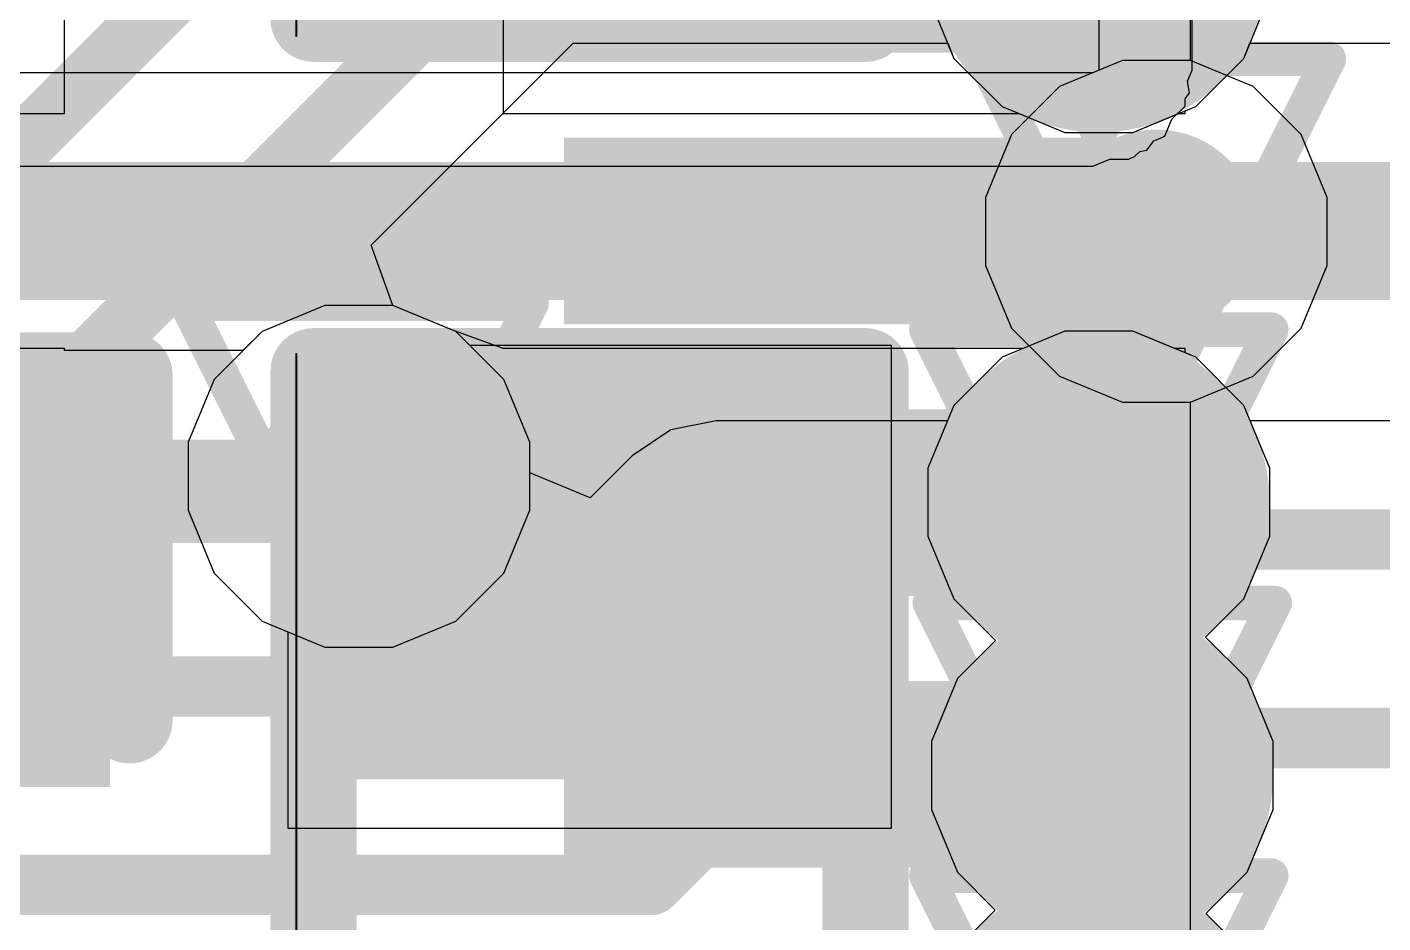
# Model space of a CAD drawing. Header units: inches. Extents: x -6 to 283, y -12 to 154.
# Drawn here: x 64.706 to 66.702, y -10.268 to -8.949 of the extents above; entities that cross this region are included whole.
import ezdxf

# ---------------------------------------------------------------- set-up
doc = ezdxf.new("R2010")
doc.units = ezdxf.units.IN
for name, color, linetype in [('Bottom Layer', 5, 'Continuous'), ('Bottom Paste', 16, 'Continuous'), ('Bottom Solder', 6, 'Continuous'), ('Drill Drawing', 1, 'Continuous'), ('GND-1', 16, 'Continuous'), ('GND-2', 90, 'Continuous'), ('GND-3', 216, 'Continuous'), ('GND-4', 54, 'Continuous'), ('PWR-1', 156, 'Continuous'), ('PWR-2', 130, 'Continuous'), ('Signal L1', 76, 'Continuous'), ('Signal L2', 6, 'Continuous'), ('Top Layer', 1, 'Continuous'), ('Top Overlay', 2, 'Continuous'), ('Top Paste', 8, 'Continuous'), ('Top Solder', 216, 'Continuous'), ('Via Holes', 16, 'Continuous')]:
    doc.layers.add(name, color=color, linetype=linetype)

# ---------------------------------------------------------------- blocks, each defined once
blk = doc.blocks.new('24_UQFN__4_2__B_7')
at = {"layer": 'Bottom Layer'}
for points in [[(0.45, 0.3), (1.2, 0.3), (1.2, 0.1), (0.45, 0.1)], [(0.45, -0.1), (1.2, -0.1), (1.2, -0.3), (0.45, -0.3)], [(0.45, -0.5), (1.2, -0.5), (1.2, -0.7), (0.45, -0.7)], [(0.45, -0.9), (1.2, -0.9), (1.2, -1.1), (0.45, -1.1)]]:
    blk.add_hatch(color=5, dxfattribs=at).paths.add_polyline_path(points)
at = {"layer": 'Bottom Paste'}
for points in [[(0.45, 0.3), (1.2, 0.3), (1.2, 0.1), (0.45, 0.1)], [(0.45, -0.1), (1.2, -0.1), (1.2, -0.3), (0.45, -0.3)], [(0.45, -0.5), (1.2, -0.5), (1.2, -0.7), (0.45, -0.7)], [(0.45, -0.9), (1.2, -0.9), (1.2, -1.1), (0.45, -1.1)]]:
    blk.add_hatch(color=16, dxfattribs=at).paths.add_polyline_path(points)
at = {"layer": 'Bottom Solder'}
for points in [[(0.4125, 0.3375), (1.2375, 0.3375), (1.2375, 0.0625), (0.4125, 0.0625)], [(0.4125, -0.0625), (1.2375, -0.0625), (1.2375, -0.3375), (0.4125, -0.3375)], [(0.4125, -0.4625), (1.2375, -0.4625), (1.2375, -0.7375), (0.4125, -0.7375)], [(0.4125, -0.8625), (1.2375, -0.8625), (1.2375, -1.1375), (0.4125, -1.1375)]]:
    blk.add_hatch(color=6, dxfattribs=at).paths.add_polyline_path(points)
blk = doc.blocks.new('R___0402_116')
at = {"layer": 'Top Layer'}
for points in [[(-0.6985, -0.3175), (-0.6985, 0.3175), (-0.2413, 0.3175), (-0.2413, -0.3175)], [(0.2413, -0.3175), (0.2413, 0.3175), (0.6985, 0.3175), (0.6985, -0.3175)]]:
    blk.add_hatch(color=1, dxfattribs=at).paths.add_polyline_path(points)
at = {"layer": 'Top Paste'}
for points in [[(-0.6985, -0.3175), (-0.6985, 0.3175), (-0.2413, 0.3175), (-0.2413, -0.3175)], [(0.2413, -0.3175), (0.2413, 0.3175), (0.6985, 0.3175), (0.6985, -0.3175)]]:
    blk.add_hatch(color=8, dxfattribs=at).paths.add_polyline_path(points)
at = {"layer": 'Top Solder'}
for points in [[(-0.7535, -0.3725), (-0.7535, 0.3725), (-0.1863, 0.3725), (-0.1863, -0.3725)], [(0.1863, -0.3725), (0.1863, 0.3725), (0.7535, 0.3725), (0.7535, -0.3725)]]:
    blk.add_hatch(color=216, dxfattribs=at).paths.add_polyline_path(points)
at = {"layer": 'Top Overlay'}
for points in [[(-0.7874, -0.4064, 0.127, 0.127, 0), (-0.7874, 0.4064, 0.127, 0.127, 0)], [(0.7874, 0.4064, 0.127, 0.127, 0), (-0.7874, 0.4064, 0.127, 0.127, 0)], [(0.7874, -0.4064, 0.127, 0.127, 0), (0.7874, 0.4064, 0.127, 0.127, 0)], [(0.7874, -0.4064, 0.127, 0.127, 0), (-0.7874, -0.4064, 0.127, 0.127, 0)], [(0.8128, -0.4318, 0.00323, 0.00323, 0), (-0.8128, -0.4318, 0.00323, 0.00323, 0)]]:
    blk.add_lwpolyline(points, format="xyseb", dxfattribs=at)
for points in [[(-0.8191, 0.4064, 0.0635, 0.0635, 1), (-0.7556, 0.4064, 0.0635, 0.0635, 1)], [(-0.8191, 0.4064, 0.0635, 0.0635, 1), (-0.7556, 0.4064, 0.0635, 0.0635, 1)], [(0.7556, 0.4064, 0.0635, 0.0635, 1), (0.8191, 0.4064, 0.0635, 0.0635, 1)], [(0.7556, 0.4064, 0.0635, 0.0635, 1), (0.8191, 0.4064, 0.0635, 0.0635, 1)], [(-0.8191, -0.4064, 0.0635, 0.0635, 1), (-0.7556, -0.4064, 0.0635, 0.0635, 1)], [(-0.8191, -0.4064, 0.0635, 0.0635, 1), (-0.7556, -0.4064, 0.0635, 0.0635, 1)], [(0.7556, -0.4064, 0.0635, 0.0635, 1), (0.8191, -0.4064, 0.0635, 0.0635, 1)], [(0.7556, -0.4064, 0.0635, 0.0635, 1), (0.8191, -0.4064, 0.0635, 0.0635, 1)], [(-0.8136, -0.4318, 0.00161, 0.00161, 1), (-0.812, -0.4318, 0.00161, 0.00161, 1)], [(0.812, -0.4318, 0.00161, 0.00161, 1), (0.8136, -0.4318, 0.00161, 0.00161, 1)]]:
    blk.add_lwpolyline(points, format="xyseb", close=True, dxfattribs=at)
blk = doc.blocks.new('R___0402_117')
at = {"layer": 'Top Layer'}
for points in [[(-0.6985, -0.3175), (-0.6985, 0.3175), (-0.2413, 0.3175), (-0.2413, -0.3175)], [(0.2413, -0.3175), (0.2413, 0.3175), (0.6985, 0.3175), (0.6985, -0.3175)]]:
    blk.add_hatch(color=1, dxfattribs=at).paths.add_polyline_path(points)
at = {"layer": 'Top Paste'}
for points in [[(-0.6985, -0.3175), (-0.6985, 0.3175), (-0.2413, 0.3175), (-0.2413, -0.3175)], [(0.2413, -0.3175), (0.2413, 0.3175), (0.6985, 0.3175), (0.6985, -0.3175)]]:
    blk.add_hatch(color=8, dxfattribs=at).paths.add_polyline_path(points)
at = {"layer": 'Top Solder'}
for points in [[(-0.7535, -0.3725), (-0.7535, 0.3725), (-0.1863, 0.3725), (-0.1863, -0.3725)], [(0.1863, -0.3725), (0.1863, 0.3725), (0.7535, 0.3725), (0.7535, -0.3725)]]:
    blk.add_hatch(color=216, dxfattribs=at).paths.add_polyline_path(points)
at = {"layer": 'Top Overlay'}
for points in [[(-0.7874, -0.4064, 0.127, 0.127, 0), (-0.7874, 0.4064, 0.127, 0.127, 0)], [(0.7874, 0.4064, 0.127, 0.127, 0), (-0.7874, 0.4064, 0.127, 0.127, 0)], [(0.7874, -0.4064, 0.127, 0.127, 0), (0.7874, 0.4064, 0.127, 0.127, 0)], [(0.7874, -0.4064, 0.127, 0.127, 0), (-0.7874, -0.4064, 0.127, 0.127, 0)], [(0.8128, -0.4318, 0.00323, 0.00323, 0), (-0.8128, -0.4318, 0.00323, 0.00323, 0)]]:
    blk.add_lwpolyline(points, format="xyseb", dxfattribs=at)
for points in [[(-0.8191, 0.4064, 0.0635, 0.0635, 1), (-0.7556, 0.4064, 0.0635, 0.0635, 1)], [(-0.8191, 0.4064, 0.0635, 0.0635, 1), (-0.7556, 0.4064, 0.0635, 0.0635, 1)], [(0.7556, 0.4064, 0.0635, 0.0635, 1), (0.8191, 0.4064, 0.0635, 0.0635, 1)], [(0.7556, 0.4064, 0.0635, 0.0635, 1), (0.8191, 0.4064, 0.0635, 0.0635, 1)], [(-0.8191, -0.4064, 0.0635, 0.0635, 1), (-0.7556, -0.4064, 0.0635, 0.0635, 1)], [(-0.8191, -0.4064, 0.0635, 0.0635, 1), (-0.7556, -0.4064, 0.0635, 0.0635, 1)], [(0.7556, -0.4064, 0.0635, 0.0635, 1), (0.8191, -0.4064, 0.0635, 0.0635, 1)], [(0.7556, -0.4064, 0.0635, 0.0635, 1), (0.8191, -0.4064, 0.0635, 0.0635, 1)], [(-0.8136, -0.4318, 0.00161, 0.00161, 1), (-0.812, -0.4318, 0.00161, 0.00161, 1)], [(0.812, -0.4318, 0.00161, 0.00161, 1), (0.8136, -0.4318, 0.00161, 0.00161, 1)]]:
    blk.add_lwpolyline(points, format="xyseb", close=True, dxfattribs=at)
blk = doc.blocks.new('C___0402_313')
at = {"layer": 'Top Layer'}
for points in [[(-0.6985, -0.3175), (-0.6985, 0.3175), (-0.2413, 0.3175), (-0.2413, -0.3175)], [(0.2413, -0.3175), (0.2413, 0.3175), (0.6985, 0.3175), (0.6985, -0.3175)]]:
    blk.add_hatch(color=1, dxfattribs=at).paths.add_polyline_path(points)
at = {"layer": 'Top Paste'}
for points in [[(-0.6985, -0.3175), (-0.6985, 0.3175), (-0.2413, 0.3175), (-0.2413, -0.3175)], [(0.2413, -0.3175), (0.2413, 0.3175), (0.6985, 0.3175), (0.6985, -0.3175)]]:
    blk.add_hatch(color=8, dxfattribs=at).paths.add_polyline_path(points)
at = {"layer": 'Top Solder'}
for points in [[(-0.7585, -0.3775), (-0.7585, 0.3775), (-0.1813, 0.3775), (-0.1813, -0.3775)], [(0.1813, -0.3775), (0.1813, 0.3775), (0.7585, 0.3775), (0.7585, -0.3775)]]:
    blk.add_hatch(color=216, dxfattribs=at).paths.add_polyline_path(points)
at = {"layer": 'Top Overlay'}
for points in [[(-0.2794, 0.4064, 0.127, 0.127, 0), (-0.7874, 0.4064, 0.127, 0.127, 0)], [(-0.7874, -0.4064, 0.127, 0.127, 0), (-0.7874, 0.4064, 0.127, 0.127, 0)], [(0.7874, 0.4064, 0.127, 0.127, 0), (0.2794, 0.4064, 0.127, 0.127, 0)], [(0.7874, -0.4064, 0.127, 0.127, 0), (0.7874, 0.4064, 0.127, 0.127, 0)], [(-0.2794, -0.4064, 0.127, 0.127, 0), (-0.7874, -0.4064, 0.127, 0.127, 0)], [(0.7874, -0.4064, 0.127, 0.127, 0), (0.2794, -0.4064, 0.127, 0.127, 0)]]:
    blk.add_lwpolyline(points, format="xyseb", dxfattribs=at)
for points in [[(-0.8191, 0.4064, 0.0635, 0.0635, 1), (-0.7556, 0.4064, 0.0635, 0.0635, 1)], [(-0.8191, 0.4064, 0.0635, 0.0635, 1), (-0.7556, 0.4064, 0.0635, 0.0635, 1)], [(-0.3111, 0.4064, 0.0635, 0.0635, 1), (-0.2477, 0.4064, 0.0635, 0.0635, 1)], [(0.2477, 0.4064, 0.0635, 0.0635, 1), (0.3111, 0.4064, 0.0635, 0.0635, 1)], [(0.7556, 0.4064, 0.0635, 0.0635, 1), (0.8191, 0.4064, 0.0635, 0.0635, 1)], [(0.7556, 0.4064, 0.0635, 0.0635, 1), (0.8191, 0.4064, 0.0635, 0.0635, 1)], [(-0.8191, -0.4064, 0.0635, 0.0635, 1), (-0.7556, -0.4064, 0.0635, 0.0635, 1)], [(-0.8191, -0.4064, 0.0635, 0.0635, 1), (-0.7556, -0.4064, 0.0635, 0.0635, 1)], [(-0.3111, -0.4064, 0.0635, 0.0635, 1), (-0.2477, -0.4064, 0.0635, 0.0635, 1)], [(0.2477, -0.4064, 0.0635, 0.0635, 1), (0.3111, -0.4064, 0.0635, 0.0635, 1)], [(0.7556, -0.4064, 0.0635, 0.0635, 1), (0.8191, -0.4064, 0.0635, 0.0635, 1)], [(0.7556, -0.4064, 0.0635, 0.0635, 1), (0.8191, -0.4064, 0.0635, 0.0635, 1)]]:
    blk.add_lwpolyline(points, format="xyseb", close=True, dxfattribs=at)

msp = doc.modelspace()

# ---------------------------------------------------------------- hatches: boundary and pattern name
at = {"layer": 'Bottom Layer'}
h = msp.add_hatch(color=5, dxfattribs=at)
edge = h.paths.add_edge_path()
edge.add_arc((66.2838, -8.8525), 0.15, 0, 360)
h = msp.add_hatch(color=5, dxfattribs=at)
edge = h.paths.add_edge_path()
edge.add_arc((66.3686, -9.2498), 0.15, 0, 360)
h = msp.add_hatch(color=5, dxfattribs=at)
edge = h.paths.add_edge_path()
edge.add_arc((65.1942, -9.6104), 0.15, 0, 360)
h = msp.add_hatch(color=5, dxfattribs=at)
edge = h.paths.add_edge_path()
edge.add_arc((66.2838, -9.6485), 0.15, 0, 360)
h = msp.add_hatch(color=5, dxfattribs=at)
edge = h.paths.add_edge_path()
edge.add_arc((66.2888, -10.051), 0.15, 0, 360)
at = {"layer": 'Bottom Solder'}
h = msp.add_hatch(color=6, dxfattribs=at)
edge = h.paths.add_edge_path()
edge.add_arc((66.2838, -8.8525), 0.2516, 0, 360)
h = msp.add_hatch(color=6, dxfattribs=at)
edge = h.paths.add_edge_path()
edge.add_arc((66.2838, -9.6485), 0.2516, 0, 360)
h = msp.add_hatch(color=6, dxfattribs=at)
edge = h.paths.add_edge_path()
edge.add_arc((66.2888, -10.051), 0.2516, 0, 360)
h = msp.add_hatch(color=6, dxfattribs=at)
edge = h.paths.add_edge_path()
edge.add_arc((66.2838, -10.4525), 0.2516, 0, 360)
at = {"layer": 'GND-1'}
h = msp.add_hatch(color=16, dxfattribs=at)
edge = h.paths.add_edge_path()
edge.add_arc((66.3686, -9.2498), 0.15, 0, 360)
h = msp.add_hatch(color=16, dxfattribs=at)
edge = h.paths.add_edge_path()
edge.add_arc((65.1942, -9.6104), 0.15, 0, 360)
at = {"layer": 'GND-2'}
h = msp.add_hatch(color=90, dxfattribs=at)
edge = h.paths.add_edge_path()
edge.add_arc((66.3686, -9.2498), 0.15, 0, 360)
h = msp.add_hatch(color=90, dxfattribs=at)
edge = h.paths.add_edge_path()
edge.add_arc((65.1942, -9.6104), 0.15, 0, 360)
at = {"layer": 'GND-3'}
h = msp.add_hatch(color=216, dxfattribs=at)
edge = h.paths.add_edge_path()
edge.add_arc((66.3686, -9.2498), 0.15, 0, 360)
h = msp.add_hatch(color=216, dxfattribs=at)
edge = h.paths.add_edge_path()
edge.add_arc((65.1942, -9.6104), 0.15, 0, 360)
at = {"layer": 'GND-4'}
h = msp.add_hatch(color=54, dxfattribs=at)
edge = h.paths.add_edge_path()
edge.add_arc((66.2838, -8.8525), 0.15, 0, 360)
h = msp.add_hatch(color=54, dxfattribs=at)
edge = h.paths.add_edge_path()
edge.add_arc((66.3686, -9.2498), 0.15, 0, 360)
h = msp.add_hatch(color=54, dxfattribs=at)
edge = h.paths.add_edge_path()
edge.add_arc((65.1942, -9.6104), 0.15, 0, 360)
h = msp.add_hatch(color=54, dxfattribs=at)
edge = h.paths.add_edge_path()
edge.add_arc((66.2838, -9.6485), 0.15, 0, 360)
h = msp.add_hatch(color=54, dxfattribs=at)
edge = h.paths.add_edge_path()
edge.add_arc((66.2888, -10.051), 0.15, 0, 360)
at = {"layer": 'PWR-1'}
h = msp.add_hatch(color=156, dxfattribs=at)
edge = h.paths.add_edge_path()
edge.add_arc((66.3686, -9.2498), 0.15, 0, 360)
h = msp.add_hatch(color=156, dxfattribs=at)
edge = h.paths.add_edge_path()
edge.add_arc((65.1942, -9.6104), 0.15, 0, 360)
at = {"layer": 'PWR-2'}
h = msp.add_hatch(color=130, dxfattribs=at)
edge = h.paths.add_edge_path()
edge.add_arc((66.3686, -9.2498), 0.15, 0, 360)
h = msp.add_hatch(color=130, dxfattribs=at)
edge = h.paths.add_edge_path()
edge.add_arc((65.1942, -9.6104), 0.15, 0, 360)
at = {"layer": 'Signal L1'}
h = msp.add_hatch(color=76, dxfattribs=at)
edge = h.paths.add_edge_path()
edge.add_arc((66.3686, -9.2498), 0.15, 0, 360)
h = msp.add_hatch(color=76, dxfattribs=at)
edge = h.paths.add_edge_path()
edge.add_arc((65.1942, -9.6104), 0.15, 0, 360)
at = {"layer": 'Signal L2'}
h = msp.add_hatch(color=6, dxfattribs=at)
edge = h.paths.add_edge_path()
edge.add_arc((66.2838, -8.8525), 0.15, 0, 360)
h = msp.add_hatch(color=6, dxfattribs=at)
edge = h.paths.add_edge_path()
edge.add_arc((66.3686, -9.2498), 0.15, 0, 360)
h = msp.add_hatch(color=6, dxfattribs=at)
edge = h.paths.add_edge_path()
edge.add_arc((65.1942, -9.6104), 0.15, 0, 360)
h = msp.add_hatch(color=6, dxfattribs=at)
edge = h.paths.add_edge_path()
edge.add_arc((66.2838, -9.6485), 0.15, 0, 360)
h = msp.add_hatch(color=6, dxfattribs=at)
edge = h.paths.add_edge_path()
edge.add_arc((66.2888, -10.051), 0.15, 0, 360)
at = {"layer": 'Top Layer'}
h = msp.add_hatch(color=1, dxfattribs=at)
edge = h.paths.add_edge_path()
edge.add_arc((66.3686, -9.2498), 0.15, 0, 360)
h = msp.add_hatch(color=1, dxfattribs=at)
edge = h.paths.add_edge_path()
edge.add_arc((65.1942, -9.6104), 0.15, 0, 360)
at = {"layer": 'Via Holes'}
h = msp.add_hatch(color=7, dxfattribs=at)
edge = h.paths.add_edge_path()
edge.add_arc((66.3686, -9.2498), 0.075, 0, 360)
h = msp.add_hatch(color=7, dxfattribs=at)
edge = h.paths.add_edge_path()
edge.add_arc((65.1942, -9.6104), 0.075, 0, 360)
h = msp.add_hatch(color=7, dxfattribs=at)
edge = h.paths.add_edge_path()
edge.add_arc((66.2838, -9.6485), 0.075, 0, 360)
h = msp.add_hatch(color=7, dxfattribs=at)
edge = h.paths.add_edge_path()
edge.add_arc((66.2888, -10.051), 0.075, 0, 360)

# ---------------------------------------------------------------- linework, layer by layer
at = {"layer": 'Bottom Layer'}
for p, q in [((64.7608, -9.0763), (64.7608, -8.6763)), ((65.4068, -8.6763), (65.4068, -9.0763)), ((66.4971, -8.995), (66.5064, -8.9726)), ((66.5064, -8.9726), (67.0093, -8.9726)), ((66.4264, -9.0658), (66.4971, -8.995)), ((63.7568, -9.0763), (64.7608, -9.0763)), ((65.4068, -9.0763), (66.1667, -9.0763)), ((66.1667, -9.0763), (66.2338, -9.1041)), ((66.3339, -9.1041), (66.401, -9.0763)), ((66.401, -9.0763), (66.4108, -9.0763)), ((66.4108, -9.0723), (66.4264, -9.0658)), ((66.4108, -9.0763), (66.4108, -9.0723)), ((66.2338, -9.1041), (66.3339, -9.1041)), ((65.1442, -9.3588), (65.0517, -9.3971)), ((65.2443, -9.3588), (65.1442, -9.3588)), ((65.3296, -9.3941), (65.2443, -9.3588)), ((65.0517, -9.3971), (65.0235, -9.4254)), ((65.4068, -9.4223), (65.3296, -9.3941)), ((66.2338, -9.3969), (66.1725, -9.4223)), ((66.3339, -9.3969), (66.2338, -9.3969)), ((66.3952, -9.4223), (66.3339, -9.3969)), ((64.7608, -9.4223), (63.7568, -9.4223)), ((64.7608, -9.4254), (64.7608, -9.4223)), ((66.1725, -9.4223), (65.4068, -9.4223)), ((65.4068, -9.4223), (65.4068, -9.4223)), ((66.4108, -9.4223), (66.3952, -9.4223)), ((66.4108, -9.4288), (66.4108, -9.4223)), ((65.0235, -9.4254), (64.7608, -9.4254)), ((66.4264, -9.4352), (66.4108, -9.4288)), ((66.4971, -9.506), (66.4264, -9.4352)), ((66.5066, -9.5289), (66.4971, -9.506)), ((66.7529, -9.5289), (66.5066, -9.5289))]:
    msp.add_line(p, q, dxfattribs=at)
for points in [[(64.2588, -9.2493, 0.1778, 0.1778, 0), (65.9088, -9.2493, 0.1778, 0.1778, 0)], [(65.9088, -9.2493, 0.1778, 0.1778, 0), (65.9091, -9.2496, 0.1778, 0.1778, 0)], [(65.9091, -9.2496, 0.1778, 0.1778, 0), (66.3686, -9.2496, 0.1778, 0.1778, 0)], [(65.1721, -9.6325, 0.1524, 0.1524, 0), (65.1942, -9.6104, 0.1524, 0.1524, 0)], [(64.2756, -9.6325, 0.1524, 0.1524, 0), (65.1721, -9.6325, 0.1524, 0.1524, 0)], [(66.339, -9.7037, 0.0889, 0.0889, -0.414214), (66.2838, -9.6485, 0.0889, 0.0889, 0)], [(66.339, -9.7037, 0.0889, 0.0889, 0), (66.8231, -9.7037, 0.0889, 0.0889, 0)], [(66.2888, -10.051, 0.0889, 0.0889, -0.414214), (66.344, -9.9958, 0.0889, 0.0889, 0)], [(66.344, -9.9958, 0.0889, 0.0889, 0), (66.8231, -9.9958, 0.0889, 0.0889, 0)]]:
    msp.add_lwpolyline(points, format="xyseb", dxfattribs=at)
for points in [[(65.8644, -9.2493, 0.0889, 0.0889, 1), (65.9533, -9.2493, 0.0889, 0.0889, 1)], [(65.8644, -9.2493, 0.0889, 0.0889, 1), (65.9533, -9.2493, 0.0889, 0.0889, 1)], [(65.8646, -9.2496, 0.0889, 0.0889, 1), (65.9535, -9.2496, 0.0889, 0.0889, 1)], [(65.8646, -9.2496, 0.0889, 0.0889, 1), (65.9535, -9.2496, 0.0889, 0.0889, 1)], [(66.3241, -9.2496, 0.0889, 0.0889, 1), (66.413, -9.2496, 0.0889, 0.0889, 1)], [(65.1561, -9.6104, 0.0762, 0.0762, 1), (65.2323, -9.6104, 0.0762, 0.0762, 1)], [(65.134, -9.6325, 0.0762, 0.0762, 1), (65.2102, -9.6325, 0.0762, 0.0762, 1)], [(65.134, -9.6325, 0.0762, 0.0762, 1), (65.2102, -9.6325, 0.0762, 0.0762, 1)], [(66.2616, -9.6485, 0.0445, 0.0445, 1), (66.3061, -9.6485, 0.0445, 0.0445, 1)], [(66.3168, -9.7037, 0.0445, 0.0445, 1), (66.3612, -9.7037, 0.0445, 0.0445, 1)], [(66.3168, -9.7037, 0.0445, 0.0445, 1), (66.3612, -9.7037, 0.0445, 0.0445, 1)], [(66.3217, -9.9958, 0.0445, 0.0445, 1), (66.3662, -9.9958, 0.0445, 0.0445, 1)], [(66.3217, -9.9958, 0.0445, 0.0445, 1), (66.3662, -9.9958, 0.0445, 0.0445, 1)], [(66.2666, -10.051, 0.0445, 0.0445, 1), (66.311, -10.051, 0.0445, 0.0445, 1)]]:
    msp.add_lwpolyline(points, format="xyseb", close=True, dxfattribs=at)
at = {"layer": 'Drill Drawing'}
for points in [[(66.0298, -8.5985, 0.0508, 0.0508, 0), (66.2838, -9.1065, 0.0508, 0.0508, 0)], [(66.2838, -9.1065, 0.0508, 0.0508, 0), (66.5378, -8.5985, 0.0508, 0.0508, 0)], [(66.1146, -8.9958, 0.0508, 0.0508, 0), (66.6226, -8.9958, 0.0508, 0.0508, 0)], [(66.1146, -8.9958, 0.0508, 0.0508, 0), (66.3686, -9.5038, 0.0508, 0.0508, 0)], [(66.3686, -9.5038, 0.0508, 0.0508, 0), (66.6226, -8.9958, 0.0508, 0.0508, 0)], [(64.9402, -9.3564, 0.0508, 0.0508, 0), (65.4482, -9.3564, 0.0508, 0.0508, 0)], [(64.9402, -9.3564, 0.0508, 0.0508, 0), (65.1942, -9.8644, 0.0508, 0.0508, 0)], [(65.1942, -9.8644, 0.0508, 0.0508, 0), (65.4482, -9.3564, 0.0508, 0.0508, 0)], [(66.0298, -9.3945, 0.0508, 0.0508, 0), (66.5378, -9.3945, 0.0508, 0.0508, 0)], [(66.0298, -9.3945, 0.0508, 0.0508, 0), (66.2838, -9.9025, 0.0508, 0.0508, 0)], [(66.2838, -9.9025, 0.0508, 0.0508, 0), (66.5378, -9.3945, 0.0508, 0.0508, 0)], [(66.0348, -9.797, 0.0508, 0.0508, 0), (66.5428, -9.797, 0.0508, 0.0508, 0)], [(66.0348, -9.797, 0.0508, 0.0508, 0), (66.2888, -10.305, 0.0508, 0.0508, 0)], [(66.2888, -10.305, 0.0508, 0.0508, 0), (66.5428, -9.797, 0.0508, 0.0508, 0)], [(66.0298, -10.1985, 0.0508, 0.0508, 0), (66.5378, -10.1985, 0.0508, 0.0508, 0)], [(66.0298, -10.1985, 0.0508, 0.0508, 0), (66.2838, -10.7065, 0.0508, 0.0508, 0)], [(66.2838, -10.7065, 0.0508, 0.0508, 0), (66.5378, -10.1985, 0.0508, 0.0508, 0)]]:
    msp.add_lwpolyline(points, format="xyseb", dxfattribs=at)
for points in [[(66.1019, -8.9958, 0.0254, 0.0254, 1), (66.1273, -8.9958, 0.0254, 0.0254, 1)], [(66.1019, -8.9958, 0.0254, 0.0254, 1), (66.1273, -8.9958, 0.0254, 0.0254, 1)], [(66.6099, -8.9958, 0.0254, 0.0254, 1), (66.6353, -8.9958, 0.0254, 0.0254, 1)], [(66.6099, -8.9958, 0.0254, 0.0254, 1), (66.6353, -8.9958, 0.0254, 0.0254, 1)], [(66.2711, -9.1065, 0.0254, 0.0254, 1), (66.2965, -9.1065, 0.0254, 0.0254, 1)], [(66.2711, -9.1065, 0.0254, 0.0254, 1), (66.2965, -9.1065, 0.0254, 0.0254, 1)], [(64.9275, -9.3564, 0.0254, 0.0254, 1), (64.9529, -9.3564, 0.0254, 0.0254, 1)], [(64.9275, -9.3564, 0.0254, 0.0254, 1), (64.9529, -9.3564, 0.0254, 0.0254, 1)], [(65.4355, -9.3564, 0.0254, 0.0254, 1), (65.4609, -9.3564, 0.0254, 0.0254, 1)], [(65.4355, -9.3564, 0.0254, 0.0254, 1), (65.4609, -9.3564, 0.0254, 0.0254, 1)], [(66.0171, -9.3945, 0.0254, 0.0254, 1), (66.0425, -9.3945, 0.0254, 0.0254, 1)], [(66.0171, -9.3945, 0.0254, 0.0254, 1), (66.0425, -9.3945, 0.0254, 0.0254, 1)], [(66.5251, -9.3945, 0.0254, 0.0254, 1), (66.5505, -9.3945, 0.0254, 0.0254, 1)], [(66.5251, -9.3945, 0.0254, 0.0254, 1), (66.5505, -9.3945, 0.0254, 0.0254, 1)], [(66.3559, -9.5038, 0.0254, 0.0254, 1), (66.3813, -9.5038, 0.0254, 0.0254, 1)], [(66.3559, -9.5038, 0.0254, 0.0254, 1), (66.3813, -9.5038, 0.0254, 0.0254, 1)], [(66.0221, -9.797, 0.0254, 0.0254, 1), (66.0475, -9.797, 0.0254, 0.0254, 1)], [(66.0221, -9.797, 0.0254, 0.0254, 1), (66.0475, -9.797, 0.0254, 0.0254, 1)], [(66.5301, -9.797, 0.0254, 0.0254, 1), (66.5555, -9.797, 0.0254, 0.0254, 1)], [(66.5301, -9.797, 0.0254, 0.0254, 1), (66.5555, -9.797, 0.0254, 0.0254, 1)], [(65.1815, -9.8644, 0.0254, 0.0254, 1), (65.2069, -9.8644, 0.0254, 0.0254, 1)], [(65.1815, -9.8644, 0.0254, 0.0254, 1), (65.2069, -9.8644, 0.0254, 0.0254, 1)], [(66.2711, -9.9025, 0.0254, 0.0254, 1), (66.2965, -9.9025, 0.0254, 0.0254, 1)], [(66.2711, -9.9025, 0.0254, 0.0254, 1), (66.2965, -9.9025, 0.0254, 0.0254, 1)], [(66.0171, -10.1985, 0.0254, 0.0254, 1), (66.0425, -10.1985, 0.0254, 0.0254, 1)], [(66.0171, -10.1985, 0.0254, 0.0254, 1), (66.0425, -10.1985, 0.0254, 0.0254, 1)], [(66.5251, -10.1985, 0.0254, 0.0254, 1), (66.5505, -10.1985, 0.0254, 0.0254, 1)], [(66.5251, -10.1985, 0.0254, 0.0254, 1), (66.5505, -10.1985, 0.0254, 0.0254, 1)]]:
    msp.add_lwpolyline(points, format="xyseb", close=True, dxfattribs=at)
at = {"layer": 'GND-1'}
for p, q in [((65.1442, -9.3588), (65.0517, -9.3971)), ((65.2443, -9.3588), (65.1442, -9.3588)), ((65.3368, -9.3971), (65.2443, -9.3588)), ((65.0517, -9.3971), (64.9809, -9.4679)), ((65.4075, -9.4679), (65.3368, -9.3971)), ((64.9809, -9.4679), (64.9426, -9.5604)), ((65.4458, -9.5604), (65.4075, -9.4679)), ((64.9426, -9.5604), (64.9426, -9.6604)), ((65.4458, -9.6604), (65.4458, -9.5604)), ((64.9426, -9.6604), (64.9809, -9.7529)), ((65.4075, -9.7529), (65.4458, -9.6604)), ((64.9809, -9.7529), (65.0517, -9.8237)), ((65.3368, -9.8237), (65.4075, -9.7529)), ((65.0517, -9.8237), (65.1442, -9.862)), ((65.2443, -9.862), (65.3368, -9.8237)), ((65.1442, -9.862), (65.2443, -9.862))]:
    msp.add_line(p, q, dxfattribs=at)
at = {"layer": 'GND-2'}
for p, q in [((65.1442, -9.3588), (65.0517, -9.3971)), ((65.2443, -9.3588), (65.1442, -9.3588)), ((65.3368, -9.3971), (65.2443, -9.3588)), ((65.0517, -9.3971), (64.9809, -9.4679)), ((65.4075, -9.4679), (65.3368, -9.3971)), ((64.9809, -9.4679), (64.9426, -9.5604)), ((65.4458, -9.5604), (65.4075, -9.4679)), ((64.9426, -9.5604), (64.9426, -9.6604)), ((65.4458, -9.6604), (65.4458, -9.5604)), ((64.9426, -9.6604), (64.9809, -9.7529)), ((65.4075, -9.7529), (65.4458, -9.6604)), ((64.9809, -9.7529), (65.0517, -9.8237)), ((65.3368, -9.8237), (65.4075, -9.7529)), ((65.0517, -9.8237), (65.1442, -9.862)), ((65.2443, -9.862), (65.3368, -9.8237)), ((65.1442, -9.862), (65.2443, -9.862))]:
    msp.add_line(p, q, dxfattribs=at)
at = {"layer": 'GND-3'}
for p, q in [((65.1442, -9.3588), (65.0517, -9.3971)), ((65.2443, -9.3588), (65.1442, -9.3588)), ((65.3368, -9.3971), (65.2443, -9.3588)), ((65.0517, -9.3971), (64.9809, -9.4679)), ((65.4075, -9.4679), (65.3368, -9.3971)), ((64.9809, -9.4679), (64.9426, -9.5604)), ((65.4458, -9.5604), (65.4075, -9.4679)), ((64.9426, -9.5604), (64.9426, -9.6604)), ((65.4458, -9.6604), (65.4458, -9.5604)), ((64.9426, -9.6604), (64.9809, -9.7529)), ((65.4075, -9.7529), (65.4458, -9.6604)), ((64.9809, -9.7529), (65.0517, -9.8237)), ((65.3368, -9.8237), (65.4075, -9.7529)), ((65.0517, -9.8237), (65.1442, -9.862)), ((65.2443, -9.862), (65.3368, -9.8237)), ((65.1442, -9.862), (65.2443, -9.862))]:
    msp.add_line(p, q, dxfattribs=at)
at = {"layer": 'GND-4'}
for p, q in [((66.0322, -8.9026), (66.0705, -8.995)), ((66.4971, -8.995), (66.5354, -8.9026)), ((66.0705, -8.995), (66.1413, -9.0658)), ((66.4264, -9.0658), (66.4971, -8.995)), ((66.1413, -9.0658), (66.2338, -9.1041)), ((66.3339, -9.1041), (66.4264, -9.0658)), ((66.2338, -9.1041), (66.3339, -9.1041)), ((65.1442, -9.3588), (65.0517, -9.3971)), ((65.2443, -9.3588), (65.1442, -9.3588)), ((65.3368, -9.3971), (65.2443, -9.3588)), ((65.0517, -9.3971), (64.9809, -9.4679)), ((65.4075, -9.4679), (65.3368, -9.3971)), ((66.2338, -9.3969), (66.1413, -9.4352)), ((66.3339, -9.3969), (66.2338, -9.3969)), ((66.4264, -9.4352), (66.3339, -9.3969)), ((66.1413, -9.4352), (66.0705, -9.506)), ((66.4971, -9.506), (66.4264, -9.4352)), ((64.9809, -9.4679), (64.9426, -9.5604)), ((65.4458, -9.5604), (65.4075, -9.4679)), ((66.0705, -9.506), (66.0322, -9.5985)), ((66.5354, -9.5985), (66.4971, -9.506)), ((64.9426, -9.5604), (64.9426, -9.6604)), ((65.4458, -9.6604), (65.4458, -9.5604)), ((66.0322, -9.5985), (66.0322, -9.6986)), ((66.5354, -9.6986), (66.5354, -9.5985)), ((64.9426, -9.6604), (64.9809, -9.7529)), ((65.4075, -9.7529), (65.4458, -9.6604)), ((66.0322, -9.6986), (66.0705, -9.791)), ((66.4971, -9.791), (66.5354, -9.6986)), ((64.9809, -9.7529), (65.0517, -9.8237)), ((65.3368, -9.8237), (65.4075, -9.7529)), ((66.0705, -9.791), (66.1317, -9.8522)), ((66.4409, -9.8473), (66.4971, -9.791)), ((65.0517, -9.8237), (65.1442, -9.862)), ((65.2443, -9.862), (65.3368, -9.8237)), ((65.1442, -9.862), (65.2443, -9.862)), ((66.1317, -9.8522), (66.0755, -9.9084)), ((66.5021, -9.9084), (66.4409, -9.8473)), ((66.0755, -9.9084), (66.0372, -10.0009)), ((66.5404, -10.0009), (66.5021, -9.9084)), ((66.0372, -10.0009), (66.0372, -10.101)), ((66.5404, -10.101), (66.5404, -10.0009)), ((66.0372, -10.101), (66.0755, -10.1935)), ((66.5021, -10.1935), (66.5404, -10.101)), ((66.0755, -10.1935), (66.1313, -10.2493)), ((66.4413, -10.2542), (66.5021, -10.1935)), ((66.1313, -10.2493), (66.0705, -10.31)), ((66.4971, -10.31), (66.4413, -10.2542))]:
    msp.add_line(p, q, dxfattribs=at)
at = {"layer": 'PWR-1'}
for p, q in [((66.3185, -8.9982), (66.226, -9.0365)), ((66.4186, -8.9982), (66.3185, -8.9982)), ((66.5111, -9.0365), (66.4186, -8.9982)), ((66.226, -9.0365), (66.1553, -9.1073)), ((66.5819, -9.1073), (66.5111, -9.0365)), ((66.1553, -9.1073), (66.117, -9.1998)), ((66.6202, -9.1998), (66.5819, -9.1073)), ((66.117, -9.1998), (66.117, -9.2998)), ((66.6202, -9.2998), (66.6202, -9.1998)), ((66.117, -9.2998), (66.1553, -9.3923)), ((66.5819, -9.3923), (66.6202, -9.2998)), ((65.1442, -9.3588), (65.0517, -9.3971)), ((65.2443, -9.3588), (65.1442, -9.3588)), ((65.3368, -9.3971), (65.2443, -9.3588)), ((65.0517, -9.3971), (64.9809, -9.4679)), ((65.4075, -9.4679), (65.3368, -9.3971)), ((66.1553, -9.3923), (66.226, -9.4631)), ((66.5111, -9.4631), (66.5819, -9.3923)), ((66.226, -9.4631), (66.3185, -9.5014)), ((66.4186, -9.5014), (66.5111, -9.4631)), ((64.9809, -9.4679), (64.9426, -9.5604)), ((65.4458, -9.5604), (65.4075, -9.4679)), ((66.3185, -9.5014), (66.4186, -9.5014)), ((64.9426, -9.5604), (64.9426, -9.6604)), ((65.4458, -9.6604), (65.4458, -9.5604)), ((64.9426, -9.6604), (64.9809, -9.7529)), ((65.4075, -9.7529), (65.4458, -9.6604)), ((64.9809, -9.7529), (65.0517, -9.8237)), ((65.3368, -9.8237), (65.4075, -9.7529)), ((65.0517, -9.8237), (65.1442, -9.862)), ((65.2443, -9.862), (65.3368, -9.8237)), ((65.1442, -9.862), (65.2443, -9.862))]:
    msp.add_line(p, q, dxfattribs=at)
at = {"layer": 'PWR-2'}
for p, q in [((66.4186, -8.9982), (66.4186, -7.0527)), ((66.3185, -8.9982), (66.226, -9.0365)), ((66.4186, -8.9982), (66.3185, -8.9982)), ((66.5111, -9.0365), (66.4186, -8.9982)), ((66.5111, -9.0365), (66.4186, -8.9982)), ((66.226, -9.0365), (66.1553, -9.1073)), ((66.5819, -9.1073), (66.5111, -9.0365)), ((66.5819, -9.1073), (66.5111, -9.0365)), ((66.1553, -9.1073), (66.117, -9.1998)), ((66.6202, -9.1998), (66.5819, -9.1073)), ((66.6202, -9.1998), (66.5819, -9.1073)), ((66.117, -9.1998), (66.117, -9.2998)), ((66.6202, -9.2998), (66.6202, -9.1998)), ((66.6202, -9.2998), (66.6202, -9.1998)), ((66.117, -9.2998), (66.1553, -9.3923)), ((66.5819, -9.3923), (66.6202, -9.2998)), ((66.5819, -9.3923), (66.6202, -9.2998)), ((65.1442, -9.3588), (65.0517, -9.3971)), ((65.2443, -9.3588), (65.1442, -9.3588)), ((65.3368, -9.3971), (65.2443, -9.3588)), ((65.0517, -9.3971), (64.9809, -9.4679)), ((65.4075, -9.4679), (65.3368, -9.3971)), ((66.1553, -9.3923), (66.226, -9.4631)), ((66.5111, -9.4631), (66.5819, -9.3923)), ((66.5111, -9.4631), (66.5819, -9.3923)), ((66.226, -9.4631), (66.3185, -9.5014)), ((66.4186, -9.5014), (66.5111, -9.4631)), ((66.4186, -9.5014), (66.5111, -9.4631)), ((64.9809, -9.4679), (64.9426, -9.5604)), ((65.4458, -9.5604), (65.4075, -9.4679)), ((66.3185, -9.5014), (66.4186, -9.5014)), ((66.4186, -11.3812), (66.4186, -9.5014)), ((64.9426, -9.5604), (64.9426, -9.6604)), ((65.4458, -9.6604), (65.4458, -9.5604)), ((64.9426, -9.6604), (64.9809, -9.7529)), ((65.4075, -9.7529), (65.4458, -9.6604)), ((64.9809, -9.7529), (65.0517, -9.8237)), ((65.3368, -9.8237), (65.4075, -9.7529)), ((65.0517, -9.8237), (65.1442, -9.862)), ((65.2443, -9.862), (65.3368, -9.8237)), ((65.1442, -9.862), (65.2443, -9.862))]:
    msp.add_line(p, q, dxfattribs=at)
at = {"layer": 'Signal L1'}
for p, q in [((65.1442, -9.3588), (65.0517, -9.3971)), ((65.2443, -9.3588), (65.1442, -9.3588)), ((65.3368, -9.3971), (65.2443, -9.3588)), ((65.0517, -9.3971), (64.9809, -9.4679)), ((65.4075, -9.4679), (65.3368, -9.3971)), ((64.9809, -9.4679), (64.9426, -9.5604)), ((65.4458, -9.5604), (65.4075, -9.4679)), ((64.9426, -9.5604), (64.9426, -9.6604)), ((65.4458, -9.6604), (65.4458, -9.5604)), ((64.9426, -9.6604), (64.9809, -9.7529)), ((65.4075, -9.7529), (65.4458, -9.6604)), ((64.9809, -9.7529), (65.0517, -9.8237)), ((65.3368, -9.8237), (65.4075, -9.7529)), ((65.0517, -9.8237), (65.1442, -9.862)), ((65.2443, -9.862), (65.3368, -9.8237)), ((65.1442, -9.862), (65.2443, -9.862))]:
    msp.add_line(p, q, dxfattribs=at)
at = {"layer": 'Signal L2'}
for p, q in [((66.4971, -8.995), (66.5354, -8.9026)), ((65.2123, -9.2699), (65.5096, -8.9726)), ((65.5096, -8.9726), (66.0612, -8.9726)), ((66.0612, -8.9726), (66.0705, -8.995)), ((66.0705, -8.995), (66.1413, -9.0658)), ((66.4264, -9.0658), (66.4971, -8.995)), ((66.1413, -9.0658), (66.2338, -9.1041)), ((66.3339, -9.1041), (66.4264, -9.0658)), ((66.2338, -9.1041), (66.3339, -9.1041)), ((65.2443, -9.3588), (65.2123, -9.2699)), ((65.3368, -9.3971), (65.2443, -9.3588)), ((65.4075, -9.4679), (65.3368, -9.3971)), ((66.2338, -9.3969), (66.1413, -9.4352)), ((66.3339, -9.3969), (66.2338, -9.3969)), ((66.4264, -9.4352), (66.3339, -9.3969)), ((66.1413, -9.4352), (66.0705, -9.506)), ((66.4971, -9.506), (66.4264, -9.4352)), ((65.4458, -9.5604), (65.4075, -9.4679)), ((66.0705, -9.506), (66.0611, -9.5289)), ((66.5354, -9.5985), (66.4971, -9.506)), ((65.6535, -9.5422), (65.5967, -9.5801)), ((65.7204, -9.5289), (65.6535, -9.5422)), ((66.0611, -9.5289), (65.7204, -9.5289)), ((65.7204, -9.5289), (65.7204, -9.5289)), ((65.4458, -9.6053), (65.4458, -9.5604)), ((65.5967, -9.5801), (65.5347, -9.6421)), ((65.5967, -9.5801), (65.5967, -9.5801)), ((66.5354, -9.6986), (66.5354, -9.5985)), ((65.5347, -9.6421), (65.4458, -9.6053)), ((66.4971, -9.791), (66.5354, -9.6986)), ((66.4409, -9.8473), (66.4971, -9.791)), ((66.5021, -9.9084), (66.4409, -9.8473)), ((66.5404, -10.0009), (66.5021, -9.9084)), ((66.5404, -10.101), (66.5404, -10.0009)), ((66.5021, -10.1935), (66.5404, -10.101)), ((66.4413, -10.2542), (66.5021, -10.1935)), ((66.4971, -10.31), (66.4413, -10.2542))]:
    msp.add_line(p, q, dxfattribs=at)
for points in [[(64.4975, -9.3244, 0.0889, 0.0889, 0), (65.3162, -8.5057, 0.0889, 0.0889, 0)], [(64.6185, -9.6165, 0.0889, 0.0889, 0), (65.4372, -8.7978, 0.0889, 0.0889, 0)], [(66.2838, -9.7037, 0.0889, 0.0889, 0), (66.2838, -9.6485, 0.0889, 0.0889, 0)], [(65.504, -9.92, 0.0889, 0.0889, 0), (65.7204, -9.7037, 0.0889, 0.0889, 0)], [(65.7204, -9.7037, 0.0889, 0.0889, 0), (66.2838, -9.7037, 0.0889, 0.0889, 0)], [(46.4361, -9.92, 0.0889, 0.0889, 0), (65.504, -9.92, 0.0889, 0.0889, 0)], [(65.625, -10.2121, 0.0889, 0.0889, 0), (65.8413, -9.9958, 0.0889, 0.0889, 0)], [(65.8413, -9.9958, 0.0889, 0.0889, 0), (66.2888, -9.9958, 0.0889, 0.0889, 0)], [(66.2888, -10.051, 0.0889, 0.0889, 0), (66.2888, -9.9958, 0.0889, 0.0889, 0)], [(46.3151, -10.2121, 0.0889, 0.0889, 0), (65.625, -10.2121, 0.0889, 0.0889, 0)]]:
    msp.add_lwpolyline(points, format="xyseb", dxfattribs=at)
for points in [[(66.2616, -9.6485, 0.0445, 0.0445, 1), (66.3061, -9.6485, 0.0445, 0.0445, 1)], [(65.6981, -9.7037, 0.0445, 0.0445, 1), (65.7426, -9.7037, 0.0445, 0.0445, 1)], [(65.6981, -9.7037, 0.0445, 0.0445, 1), (65.7426, -9.7037, 0.0445, 0.0445, 1)], [(66.2616, -9.7037, 0.0445, 0.0445, 1), (66.3061, -9.7037, 0.0445, 0.0445, 1)], [(66.2616, -9.7037, 0.0445, 0.0445, 1), (66.3061, -9.7037, 0.0445, 0.0445, 1)], [(65.4818, -9.92, 0.0445, 0.0445, 1), (65.5262, -9.92, 0.0445, 0.0445, 1)], [(65.4818, -9.92, 0.0445, 0.0445, 1), (65.5262, -9.92, 0.0445, 0.0445, 1)], [(65.8191, -9.9958, 0.0445, 0.0445, 1), (65.8636, -9.9958, 0.0445, 0.0445, 1)], [(65.8191, -9.9958, 0.0445, 0.0445, 1), (65.8636, -9.9958, 0.0445, 0.0445, 1)], [(66.2666, -9.9958, 0.0445, 0.0445, 1), (66.311, -9.9958, 0.0445, 0.0445, 1)], [(66.2666, -9.9958, 0.0445, 0.0445, 1), (66.311, -9.9958, 0.0445, 0.0445, 1)], [(66.2666, -10.051, 0.0445, 0.0445, 1), (66.311, -10.051, 0.0445, 0.0445, 1)], [(65.6028, -10.2121, 0.0445, 0.0445, 1), (65.6472, -10.2121, 0.0445, 0.0445, 1)], [(65.6028, -10.2121, 0.0445, 0.0445, 1), (65.6472, -10.2121, 0.0445, 0.0445, 1)]]:
    msp.add_lwpolyline(points, format="xyseb", close=True, dxfattribs=at)
at = {"layer": 'Top Layer'}
for p, q in [((66.2838, -8.418), (66.2838, -9.0126)), ((66.4213, -9.0126), (66.4213, -8.418)), ((66.2476, -9.0163), (64.569, -9.0163)), ((66.275, -9.0162), (66.2476, -9.0162)), ((66.2476, -9.0162), (66.2476, -9.0163)), ((66.2838, -9.0126), (66.275, -9.0162)), ((66.2838, -9.0126), (66.2838, -9.0126)), ((66.4146, -9.0287), (66.4213, -9.0126)), ((66.4172, -9.0459), (66.4146, -9.0287)), ((66.4108, -9.0545), (66.4172, -9.0459)), ((66.4108, -9.0652), (66.4108, -9.0545)), ((66.4172, -9.0459), (66.4172, -9.0459)), ((66.3915, -9.0845), (66.4108, -9.0652)), ((66.381, -9.1098), (66.3915, -9.0845)), ((66.3546, -9.1304), (66.3649, -9.1164)), ((66.3649, -9.1164), (66.3722, -9.1135)), ((66.3722, -9.1134), (66.381, -9.1098)), ((66.3722, -9.1135), (66.3722, -9.1134)), ((66.275, -9.1537), (66.3002, -9.1433)), ((66.3002, -9.1433), (66.3276, -9.1433)), ((66.3276, -9.1433), (66.3364, -9.1396)), ((66.3364, -9.1396), (66.344, -9.132)), ((66.344, -9.132), (66.3546, -9.1304)), ((64.5825, -9.1537), (66.2476, -9.1537)), ((66.2476, -9.1537), (66.2476, -9.1537)), ((66.2476, -9.1537), (66.275, -9.1537)), ((65.1442, -9.3588), (65.0517, -9.3971)), ((65.2443, -9.3588), (65.1442, -9.3588)), ((65.3368, -9.3971), (65.2443, -9.3588)), ((65.0517, -9.3971), (64.9809, -9.4679)), ((65.3573, -9.4176), (65.3368, -9.3971)), ((65.9783, -9.4176), (65.3573, -9.4176)), ((65.9783, -10.1288), (65.9783, -9.4176)), ((64.9809, -9.4679), (64.9426, -9.5604)), ((64.9426, -9.5604), (64.9426, -9.6604)), ((64.9426, -9.6604), (64.9809, -9.7529)), ((64.9809, -9.7529), (65.0517, -9.8237)), ((65.0517, -9.8237), (65.0893, -9.8393)), ((65.0893, -9.8393), (65.0893, -10.1288)), ((65.0893, -10.1288), (65.9783, -10.1288))]:
    msp.add_line(p, q, dxfattribs=at)
msp.add_lwpolyline([(64.569, -9.2493, 0.2032, 0.2032, 0), (67.3397, -9.2493, 0.2032, 0.2032, 0)], format="xyseb", dxfattribs=at)

# ---------------------------------------------------------------- block references
msp.add_blockref('24_UQFN__4_2__B_7', (65.0838, -9.0493))
at = {"rotation": 270}
for name, p in [('R___0402_117', (65.5338, -8.1493)), ('C___0402_313', (64.45, -10.2492)), ('R___0402_116', (65.5338, -10.2431))]:
    msp.add_blockref(name, p, dxfattribs=at)

doc.saveas('drawing.dxf')
